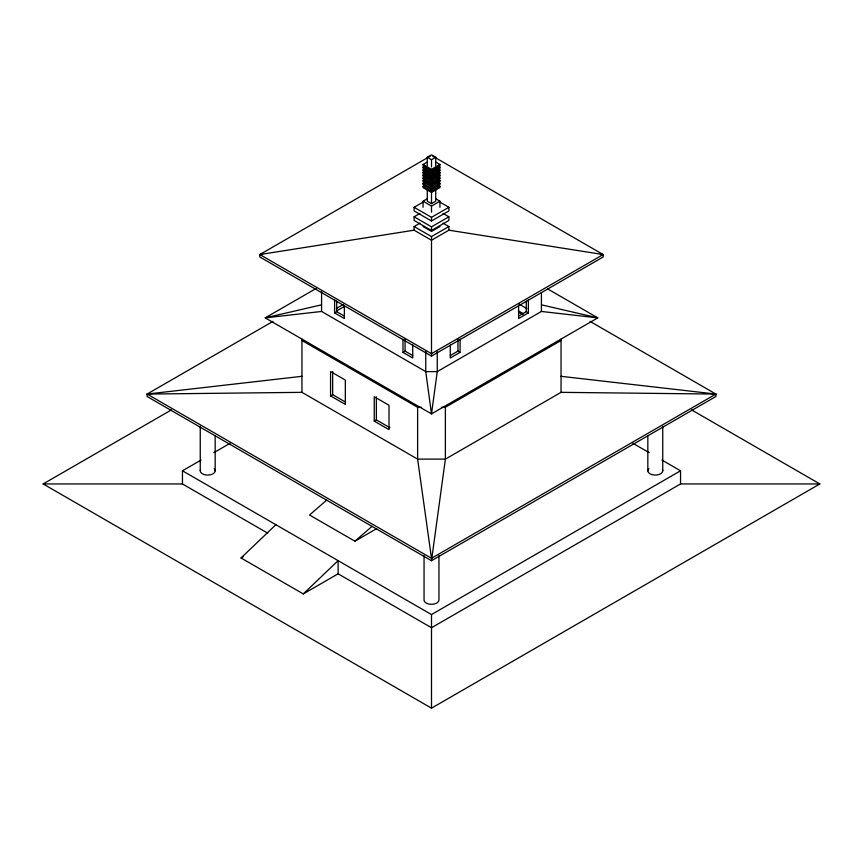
<?xml version="1.0" encoding="UTF-8"?>
<svg xmlns="http://www.w3.org/2000/svg" width="863" height="863" viewBox="0 0 863 863"><rect width="100%" height="100%" fill="white"/><g stroke="black" fill="none" stroke-linecap="round" stroke-linejoin="round"><path stroke-width="1.29" d="M590.022 321.381L715.912 394.067L715.912 396.505L431.5 560.713L445.384 459.116L445.384 407.293L561.047 340.507M691.565 409.882L819.85 483.949L680.54 483.949L431.5 627.725L338.113 573.809L303.28 593.917L241.025 557.973L275.858 524.704M303.28 593.917L338.113 560.648L338.113 573.809M326.699 500.119L309.537 515.006L354.92 541.209L376.721 528.62M354.92 541.209L372.082 526.322M427.282 165.685L427.282 157.271L431.5 154.833L435.718 157.271L435.718 165.685M432.665 156.106L603.172 254.553L603.172 256.991L431.5 356.106L259.828 256.991L259.828 254.553L430.335 156.106M435.718 162.028L439.936 164.466L439.936 165.685L431.5 170.55L423.064 165.685L423.064 164.466L427.282 162.028M427.282 157.271L431.5 159.709L435.718 157.271M437.832 165.901L439.936 167.12L439.936 168.339L431.5 173.204L423.064 168.339L423.064 167.12L425.168 165.901M437.832 168.641L439.936 169.86L439.936 171.079L431.5 175.955L423.064 171.079L423.064 169.86L425.168 168.641M437.832 171.327L439.936 172.546L439.936 173.765L431.5 178.641L423.064 173.765L423.064 172.546L425.168 171.327M423.064 164.466L431.5 169.331L439.936 164.466M437.832 173.905L439.936 175.124L439.936 176.332L431.5 181.208L423.064 176.332L423.064 175.124L425.168 173.905M423.064 167.12L431.5 171.985L439.936 167.12M437.832 176.688L439.936 177.907L439.936 179.116L431.5 183.992L423.064 179.116L423.064 177.907L425.168 176.688M423.064 169.86L431.5 174.736L439.936 169.86M437.832 179.428L439.936 180.647L439.936 181.866L431.5 186.732L423.064 181.866L423.064 180.647L425.168 179.428M423.064 172.546L431.5 177.422L439.936 172.546M437.832 182.287L439.936 183.506L439.936 184.725L431.5 189.59L423.064 184.725L423.064 183.506L425.168 182.287M423.064 175.124L431.5 179.989L439.936 175.124M437.832 185.146L439.936 186.365L439.936 187.584L431.5 192.449L423.064 187.584L423.064 186.365L425.168 185.146M423.064 177.907L431.5 182.773L439.936 177.907M423.064 180.647L431.5 185.513L439.936 180.647M423.064 183.506L431.5 188.371L439.936 183.506M423.064 186.365L431.5 191.241L439.936 186.365M423.064 207.293L423.064 201.208L427.282 198.781M439.612 201.931L448.889 207.282L448.889 210.939L431.5 220.971L414.111 210.939L414.111 207.282L423.388 201.931M427.282 188.824L427.282 201.208L431.5 203.646L435.718 201.208L435.718 188.824M423.064 201.208L431.5 206.084L439.936 201.208L439.936 207.293M443.086 213.452L448.889 216.796L448.889 220.453L431.5 230.497L414.111 220.453L414.111 216.796L419.914 213.452M414.111 230.194L259.828 254.553L431.5 353.668L603.172 254.553L448.889 230.194L431.5 240.238L414.111 230.194L414.111 226.538L419.914 223.193M414.111 207.282L431.5 217.325L448.889 207.282M316.203 288.436L265.2 317.875L431.5 413.884L597.8 317.875L547.789 289.008M414.111 216.796L431.5 226.84L448.889 216.796M431.5 560.713L147.088 396.505L147.088 394.067L272.978 321.381M439.936 226.538L431.5 231.413L423.064 226.538M414.111 226.538L431.5 236.581L448.889 226.538L448.889 230.194M336.419 308.425L343.366 304.412M336.419 311.058L344.52 306.376M334.596 299.688L334.596 312.881L336.71 311.672L344.305 316.052M819.85 483.949L431.5 708.167L43.15 483.949L171.435 409.882M267.681 533.151L182.46 483.949L182.46 470.788L201.079 460.044M213.884 452.644L230.173 443.237M402.967 339.159L402.967 352.352L405.071 351.133L412.665 355.524M330.561 395.901L345.329 404.423L345.329 380.065L330.561 371.543L330.561 395.901L332.665 394.682L345.168 401.899M450.346 355.513L457.962 351.112L460.076 352.331L460.076 339.137M518.663 316.074L526.279 311.672L528.383 312.891L528.383 299.698M460.076 352.331L450.281 357.983L450.281 344.79M528.383 312.891L518.598 318.544L518.598 305.351M541.425 304.822L597.8 317.875L541.425 311.457L437.25 371.597L425.75 371.597L321.575 311.457L265.2 317.875L321.575 304.822M374.24 421.122L389.008 429.645L389.008 405.286L374.24 396.764L374.24 421.122L376.354 419.903L389.979 427.768M241.025 557.973L243.344 556.635M715.912 394.067L561.047 392.341L445.384 459.116L417.616 459.116L301.953 392.341L147.088 394.067L431.5 558.275L715.912 394.067L561.047 376.311M182.46 470.788L431.5 614.564L680.54 470.788L680.54 483.949M147.088 394.067L301.953 376.311M259.828 254.553L262.492 254.553M600.486 254.553L603.172 254.553M301.953 340.507L417.616 407.293L421.586 407.293M441.414 407.293L445.384 407.293M43.15 483.949L182.46 483.949M435.718 198.781L439.936 201.208M443.086 223.193L448.889 226.538M518.965 304.024L526.872 308.598M518.469 310.874L523 313.496M518.641 312.201L523.161 314.801M632.827 443.237L649.116 452.644M661.921 460.044L680.54 470.788M334.596 312.881L344.369 318.523L344.369 305.329M402.967 352.352L412.73 357.994L412.73 344.801M431.5 558.275L417.616 459.116L417.616 407.293M662.752 426.365L662.752 470.788M647.833 435.793L647.833 470.788M561.047 339.094L561.047 392.341M541.425 292.697L541.425 311.457M526.279 301.122L526.279 311.672M457.962 339.245L457.962 351.112M438.954 555.578L438.954 599.99A7.454 4.304 0 0 1 431.5 604.294A7.454 4.304 0 0 1 424.046 599.99L424.046 555.578M437.25 351.705L437.25 371.597L431.5 413.884L425.75 371.597L425.75 351.511M431.5 159.709L431.5 166.915M431.5 169.331L431.5 170.55M431.5 171.985L431.5 173.204M431.5 174.736L431.5 175.955M431.5 177.422L431.5 178.641M431.5 179.989L431.5 181.208M431.5 182.773L431.5 183.992M431.5 185.513L431.5 186.732M431.5 188.371L431.5 189.59M431.5 191.241L431.5 203.646M431.5 206.084L431.5 212.158M431.5 217.325L431.5 220.971M431.5 226.84L431.5 230.497M431.5 236.581L431.5 356.106M431.5 614.564L431.5 708.167M405.071 339.267L405.071 351.133M376.354 396.829L376.354 419.903M336.71 301.111L336.71 311.672M332.665 371.608L332.665 394.682M321.575 291.554L321.575 311.457M301.953 339.094L301.953 392.341M215.167 435.793L215.167 470.788M200.248 426.365L200.248 470.788M662.493 469.677A7.454 4.304 0 0 1 654.316 475.06A7.454 4.304 0 0 1 648.836 468.631M214.164 468.631A7.454 4.304 0 0 1 208.684 475.06A7.454 4.304 0 0 1 200.507 469.677"/></g></svg>
